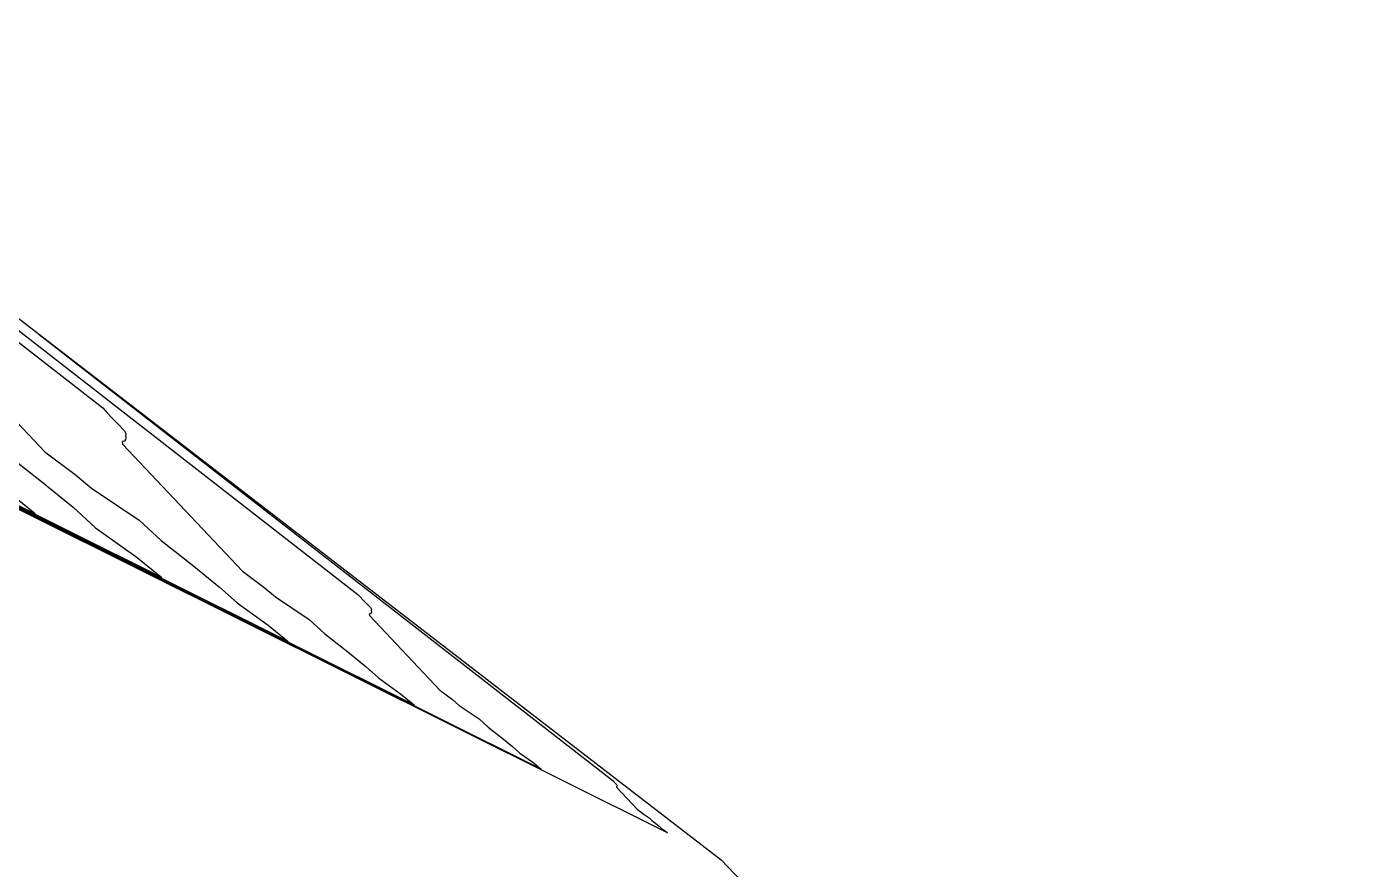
# Model space of a CAD drawing. Header units: metres. Extents: x 706349 to 713144, y 2649082 to 2655455.
# Drawn here: x 712631 to 713137, y 2652091 to 2652411 of the extents above; entities that cross this region are included whole.
import ezdxf

# ---------------------------------------------------------------- set-up
doc = ezdxf.new("R2010")
doc.units = ezdxf.units.M
for name, color, linetype in [('C-TINN-BNDY', 110, 'Continuous'), ('C-TOPO-MAJR', 9, 'Continuous'), ('C-TOPO-MINR', 8, 'Continuous')]:
    doc.layers.add(name, color=color, linetype=linetype)

msp = doc.modelspace()

# ---------------------------------------------------------------- linework, layer by layer
at = {"layer": 'C-TINN-BNDY', "color": 110, "linetype": 'Continuous', "lineweight": -3, "flags": 128}
msp.add_lwpolyline([(712484.09, 2652411.12), (712895.1, 2652094.38), (713137.24, 2651840.02)], dxfattribs=at)
at = {"layer": 'C-TOPO-MAJR', "color": 9, "linetype": 'Continuous', "lineweight": -3, "flags": 128}
msp.add_lwpolyline([(712573.67, 2652317.69), (712638.11, 2652249.46), (712649.62, 2652240.91), (712655.81, 2652235.65), (712673.93, 2652223.51), (712682.29, 2652215.83), (712694.7, 2652206.09), (712704.47, 2652198.13), (712711.12, 2652192.11), (712722.92, 2652183.6), (712730.57, 2652177.47), (712471.87, 2652306.38)], dxfattribs=at)
at = {"layer": 'C-TOPO-MINR', "color": 8, "linetype": 'Continuous', "lineweight": -3, "flags": 128}
for points, elevation in [([(712484.16, 2652407.67), (712757.09, 2652195.33), (712758.07, 2652194.24), (712759.02, 2652193.15), (712760.56, 2652191.63), (712761.91, 2652190.24), (712762.17, 2652189.62), (712762.12, 2652189.21), (712762.21, 2652188.68), (712762.14, 2652188.25), (712761.91, 2652187.92), (712761.37, 2652187.79), (712761.42, 2652187.25), (712788.22, 2652158.88), (712793.01, 2652155.32), (712795.58, 2652153.13), (712803.12, 2652148.08), (712806.59, 2652144.89), (712811.76, 2652140.84), (712815.82, 2652137.53), (712818.58, 2652135.03), (712823.49, 2652131.49), (712826.67, 2652128.94), (712471.78, 2652305.78)], 4), ([(712484.25, 2652403.09), (712660.17, 2652266.21), (712661.83, 2652264.36), (712663.45, 2652262.52), (712666.08, 2652259.92), (712668.37, 2652257.55), (712668.82, 2652256.5), (712668.73, 2652255.8), (712668.89, 2652254.9), (712668.77, 2652254.17), (712668.38, 2652253.6), (712667.46, 2652253.39), (712667.54, 2652252.47), (712713.17, 2652204.17), (712721.32, 2652198.12), (712725.7, 2652194.39), (712738.52, 2652185.8), (712744.44, 2652180.36), (712753.23, 2652173.46), (712760.14, 2652167.83), (712764.85, 2652163.57), (712773.2, 2652157.54), (712778.62, 2652153.2), (712471.83, 2652306.08)], 2), ([(712635.97, 2652294.08), (712854.01, 2652124.44), (712854.3, 2652124.11), (712854.58, 2652123.79), (712855.04, 2652123.34), (712855.44, 2652122.92), (712855.52, 2652122.74), (712855.5, 2652122.61), (712855.53, 2652122.46), (712855.51, 2652122.33), (712855.44, 2652122.23), (712855.28, 2652122.19), (712855.3, 2652122.03), (712863.28, 2652113.58), (712864.7, 2652112.53), (712865.47, 2652111.87), (712867.71, 2652110.37), (712868.75, 2652109.42), (712870.28, 2652108.21), (712871.49, 2652107.23), (712872.32, 2652106.48), (712873.78, 2652105.43), (712874.73, 2652104.67), (712471.74, 2652305.48)], 6), ([(712620.13, 2652251.31), (712636.17, 2652238.71), (712648.8, 2652228.43), (712657.39, 2652220.65), (712672.63, 2652209.66), (712682.51, 2652201.74), (712471.92, 2652306.68)], -2), ([(712471.96, 2652306.98), (712634.46, 2652226), (712622.34, 2652235.72)], -4)]:
    msp.add_lwpolyline(points, dxfattribs=dict(at, elevation=elevation))

doc.saveas('drawing.dxf')
